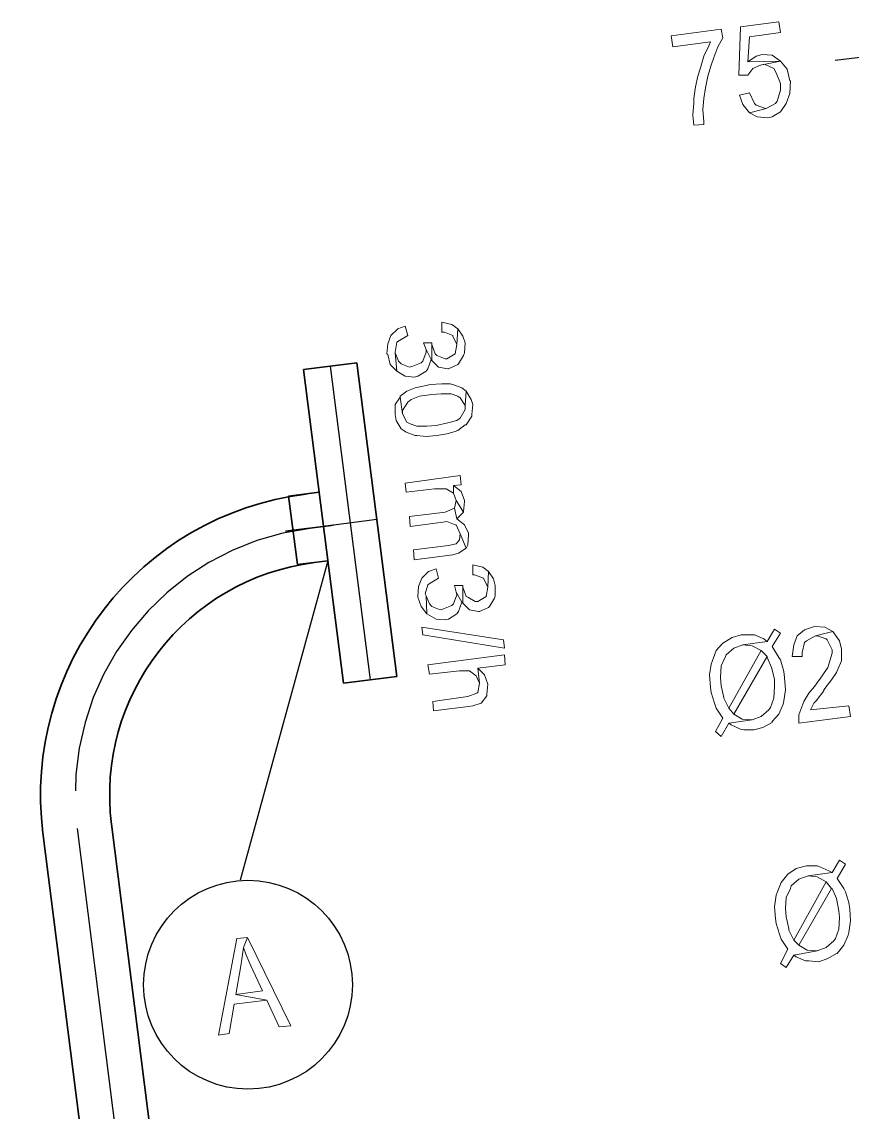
# Model space of a CAD drawing. Header units: metres. Extents: x 2713732.4 to 2713757.2, y 1226081.6 to 1226111.3.
# Drawn here: x 2713742.13 to 2713743.211, y 1226106.684 to 1226108.104 of the extents above; entities that cross this region are included whole.
import ezdxf

# ---------------------------------------------------------------- set-up
doc = ezdxf.new("R2010")
doc.units = ezdxf.units.M
doc.linetypes.add('DASHDOT', pattern=[1, 0.5, -0.25, 0, -0.25])
doc.layers.add('einlagen_boden_erstes_og', color=7, linetype='Continuous', true_color=0x000000)

msp = doc.modelspace()

# ---------------------------------------------------------------- linework, layer by layer
at = {"layer": 'einlagen_boden_erstes_og', "color": 7, "linetype": 'Continuous', "lineweight": 25, "extrusion": (0.000477202, 0.001815, 0.999998)}
for p, q in [((2713743.325, 1226108.0703, -0.1907), (2713743.1894, 1226108.0531, -0.1906)), ((2713742.5284, 1226107.4019, -0.1891), (2713742.4141, 1226106.9856, -0.1883))]:
    msp.add_line(p, q, dxfattribs=at)
at = {"layer": 'einlagen_boden_erstes_og', "color": 150, "linetype": 'Continuous', "lineweight": 35, "true_color": 0x0080ff, "extrusion": (0.000477202, 0.001815, 0.999998)}
for p, q in [((2713742.5663, 1226107.6597, -0.1896), (2713742.4968, 1226107.6509, -0.1895)), ((2713742.4968, 1226107.6509, -0.1895), (2713742.5487, 1226107.2422, -0.1888)), ((2713742.6182, 1226107.251, -0.1888), (2713742.5663, 1226107.6597, -0.1896)), ((2713742.5171, 1226107.4912, -0.1892), (2713742.4774, 1226107.4861, -0.1892)), ((2713742.4774, 1226107.4861, -0.1892), (2713742.4888, 1226107.3969, -0.189)), ((2713742.5327, 1226107.4478, -0.1892), (2713742.4732, 1226107.4402, -0.1891)), ((2713742.5352, 1226107.4481, -0.1892), (2713742.4752, 1226107.4405, -0.1891)), ((2713742.4888, 1226107.3969, -0.189), (2713742.5284, 1226107.4019, -0.1891)), ((2713742.5487, 1226107.2422, -0.1888), (2713742.6182, 1226107.251, -0.1888)), ((2713742.2466, 1226107.0586, -0.1883), (2713742.3244, 1226106.4454, -0.1872)), ((2713742.1573, 1226107.0473, -0.1883), (2713742.2351, 1226106.4341, -0.1872))]:
    msp.add_line(p, q, dxfattribs=at)
at = {"layer": 'einlagen_boden_erstes_og', "color": 150, "linetype": 'Continuous', "lineweight": 25, "true_color": 0x0080ff, "extrusion": (0.000477202, 0.001815, 0.999998)}
for p, q in [((2713742.5316, 1226107.6553, -0.1895), (2713742.5834, 1226107.2466, -0.1888)), ((2713742.5922, 1226107.4553, -0.1892), (2713742.5228, 1226107.4465, -0.1891))]:
    msp.add_line(p, q, dxfattribs=at)
at = {"layer": 'einlagen_boden_erstes_og', "color": 7, "linetype": 'DASHDOT', "lineweight": 25, "extrusion": (0.000477202, 0.001815, 0.999998)}
msp.add_line((2713742.202, 1226107.0529, -0.1883), (2713742.2798, 1226106.4397, -0.1872), dxfattribs=at)
at = {"layer": 'einlagen_boden_erstes_og', "color": 7, "lineweight": 0}
for points in [[(2713743.1158, 1226108.1037), (2713743.0659, 1226108.0972), (2713743.0637, 1226108.0342), (2713743.0756, 1226108.0342), (2713743.0822, 1226108.0428), (2713743.0919, 1226108.0472), (2713743.118, 1226108.0526), (2713743.0756, 1226108.0515), (2713743.0778, 1226108.0841), (2713743.118, 1226108.0896)], [(2713743.0409, 1226108.0939), (2713742.9757, 1226108.0852), (2713742.9779, 1226108.0711), (2713743.0268, 1226108.0776), (2713743.0246, 1226108.0722), (2713743.0181, 1226108.0591), (2713743.0137, 1226108.0439), (2713743.0105, 1226108.0331), (2713743.0072, 1226108.019), (2713743.005, 1226108.0037), (2713743.005, 1226107.9983), (2713743.004, 1226107.982), (2713743.005, 1226107.969), (2713743.0181, 1226107.9701), (2713743.0181, 1226107.9733), (2713743.017, 1226107.9896), (2713743.0181, 1226108.0037), (2713743.0202, 1226108.0179), (2713743.0235, 1226108.0331), (2713743.0278, 1226108.0472), (2713743.0311, 1226108.057), (2713743.0365, 1226108.0711), (2713743.0431, 1226108.083)], [(2713743.0941, 1226108.0613), (2713743.0865, 1226108.0591), (2713743.0756, 1226108.0515), (2713743.118, 1226108.0526), (2713743.1071, 1226108.0602)], [(2713743.118, 1226108.0526), (2713743.0919, 1226108.0472), (2713743.0974, 1226108.0483), (2713743.1093, 1226108.0428), (2713743.1126, 1226108.0374), (2713743.118, 1226108.0233), (2713743.118, 1226108.0146), (2713743.1137, 1226108.0005), (2713743.1115, 1226107.9972), (2713743.0995, 1226107.9907), (2713743.0778, 1226107.9853), (2713743.0876, 1226107.9798), (2713743.1017, 1226107.9788), (2713743.1071, 1226107.9798), (2713743.118, 1226107.9864), (2713743.1256, 1226107.9972), (2713743.13, 1226108.0103), (2713743.131, 1226108.0266), (2713743.13, 1226108.0266), (2713743.1267, 1226108.0418)], [(2713743.0778, 1226108.0113), (2713743.0648, 1226108.0081), (2713743.0691, 1226107.9961), (2713743.0778, 1226107.9853), (2713743.0995, 1226107.9907), (2713743.0985, 1226107.9907), (2713743.0865, 1226107.9951), (2713743.0843, 1226107.9972)], [(2713743.1104, 1226107.3129), (2713743.1006, 1226107.2966), (2713743.0691, 1226107.2923), (2713743.0811, 1226107.2912), (2713743.0811, 1226107.2912), (2713743.093, 1226107.2847), (2713743.1006, 1226107.2771), (2713743.1006, 1226107.276), (2713743.1061, 1226107.2629), (2713743.1104, 1226107.2477), (2713743.1104, 1226107.2379), (2713743.1093, 1226107.2227), (2713743.105, 1226107.2108), (2713743.1028, 1226107.2075), (2713743.093, 1226107.1988), (2713743.0811, 1226107.1945), (2713743.0507, 1226107.1902), (2713743.0539, 1226107.188), (2713743.0659, 1226107.1826), (2713743.0702, 1226107.1815), (2713743.0832, 1226107.1815), (2713743.0952, 1226107.1847), (2713743.1071, 1226107.1912), (2713743.1071, 1226107.1923), (2713743.1158, 1226107.2021), (2713743.1213, 1226107.2151), (2713743.1224, 1226107.2195), (2713743.1245, 1226107.2336), (2713743.1234, 1226107.2499), (2713743.1224, 1226107.2575), (2713743.118, 1226107.2727), (2713743.1158, 1226107.276), (2713743.1071, 1226107.2901), (2713743.118, 1226107.3075)], [(2713743.1625, 1226107.3162), (2713743.1495, 1226107.3118), (2713743.1397, 1226107.3042), (2713743.1354, 1226107.2923), (2713743.1332, 1226107.2771), (2713743.1462, 1226107.2771), (2713743.1462, 1226107.2825), (2713743.1495, 1226107.2955), (2713743.1517, 1226107.2977), (2713743.1636, 1226107.3042), (2713743.1864, 1226107.3096), (2713743.1756, 1226107.3151)], [(2713743.1864, 1226107.3096), (2713743.1636, 1226107.3042), (2713743.1658, 1226107.3042), (2713743.1777, 1226107.2999), (2713743.1788, 1226107.2988), (2713743.1854, 1226107.2857), (2713743.1854, 1226107.2814), (2713743.181, 1226107.2673), (2713743.1799, 1226107.2629), (2713743.1723, 1226107.2521), (2713743.1625, 1226107.2379), (2713743.1549, 1226107.2293), (2713743.1484, 1226107.2184), (2713743.1473, 1226107.2151), (2713743.1419, 1226107.201), (2713743.1419, 1226107.1902), (2713743.2092, 1226107.1988), (2713743.2071, 1226107.213), (2713743.1571, 1226107.2075), (2713743.1615, 1226107.2162), (2713743.1647, 1226107.2195), (2713743.1745, 1226107.2325), (2713743.1745, 1226107.2336), (2713743.1843, 1226107.2466), (2713743.1908, 1226107.2564), (2713743.1919, 1226107.2586), (2713743.1973, 1226107.2716), (2713743.1973, 1226107.2868), (2713743.1951, 1226107.2977)], [(2713743.068, 1226107.3053), (2713743.067, 1226107.3053), (2713743.055, 1226107.302), (2713743.0431, 1226107.2944), (2713743.0431, 1226107.2944), (2713743.0344, 1226107.2847), (2713743.0289, 1226107.2705), (2713743.0278, 1226107.2673), (2713743.0257, 1226107.2532), (2713743.0268, 1226107.2369), (2713743.0278, 1226107.2303), (2713743.0322, 1226107.2162), (2713743.0344, 1226107.2097), (2713743.0431, 1226107.1967), (2713743.0333, 1226107.1793), (2713743.0409, 1226107.1728), (2713743.0507, 1226107.1902), (2713743.0811, 1226107.1945), (2713743.0811, 1226107.1945), (2713743.068, 1226107.1956), (2713743.0572, 1226107.2021), (2713743.0507, 1226107.2097), (2713743.0441, 1226107.2227), (2713743.0441, 1226107.2238), (2713743.0409, 1226107.239), (2713743.0398, 1226107.2499), (2713743.0409, 1226107.2651), (2713743.0463, 1226107.2771), (2713743.0474, 1226107.2792), (2713743.0572, 1226107.2879), (2713743.0691, 1226107.2923), (2713743.1006, 1226107.2966), (2713743.0963, 1226107.2999), (2713743.0843, 1226107.3053), (2713743.0811, 1226107.3053)], [(2713743.093, 1226107.2847), (2713743.0507, 1226107.2097), (2713743.0572, 1226107.2021), (2713743.1006, 1226107.2771)], [(2713743.1951, 1226107.012), (2713743.1854, 1226106.9957), (2713743.1539, 1226106.9914), (2713743.1658, 1226106.9903), (2713743.1658, 1226106.9903), (2713743.1777, 1226106.9838), (2713743.1843, 1226106.9751), (2713743.1854, 1226106.9751), (2713743.1908, 1226106.962), (2713743.194, 1226106.9458), (2713743.1951, 1226106.9371), (2713743.194, 1226106.9219), (2713743.1897, 1226106.9099), (2713743.1875, 1226106.9066), (2713743.1777, 1226106.898), (2713743.1658, 1226106.8936), (2713743.1354, 1226106.8882), (2713743.1386, 1226106.886), (2713743.1506, 1226106.8806), (2713743.1549, 1226106.8806), (2713743.168, 1226106.8795), (2713743.1799, 1226106.8838), (2713743.1908, 1226106.8904), (2713743.1919, 1226106.8904), (2713743.2006, 1226106.9012), (2713743.206, 1226106.9143), (2713743.2071, 1226106.9175), (2713743.2092, 1226106.9327), (2713743.2082, 1226106.9479), (2713743.2071, 1226106.9566), (2713743.2027, 1226106.9707), (2713743.2006, 1226106.9751), (2713743.1919, 1226106.9881), (2713743.2027, 1226107.0066)], [(2713743.1517, 1226107.0044), (2713743.1517, 1226107.0044), (2713743.1386, 1226107.0012), (2713743.1278, 1226106.9935), (2713743.1278, 1226106.9935), (2713743.1191, 1226106.9827), (2713743.1137, 1226106.9697), (2713743.1126, 1226106.9664), (2713743.1104, 1226106.9512), (2713743.1115, 1226106.936), (2713743.1126, 1226106.9295), (2713743.1169, 1226106.9153), (2713743.1191, 1226106.9088), (2713743.1278, 1226106.8958), (2713743.118, 1226106.8773), (2713743.1256, 1226106.8719), (2713743.1354, 1226106.8882), (2713743.1658, 1226106.8936), (2713743.1658, 1226106.8936), (2713743.1528, 1226106.8947), (2713743.1419, 1226106.9012), (2713743.1354, 1226106.9077), (2713743.1289, 1226106.9208), (2713743.1289, 1226106.9229), (2713743.1256, 1226106.9381), (2713743.1245, 1226106.949), (2713743.1256, 1226106.9631), (2713743.131, 1226106.9751), (2713743.1321, 1226106.9783), (2713743.1419, 1226106.987), (2713743.1539, 1226106.9914), (2713743.1854, 1226106.9957), (2713743.181, 1226106.9979), (2713743.1691, 1226107.0033), (2713743.1658, 1226107.0044)], [(2713743.1777, 1226106.9838), (2713743.1354, 1226106.9077), (2713743.1419, 1226106.9012), (2713743.1843, 1226106.9751)], [(2713742.4239, 1226106.911), (2713742.4098, 1226106.9099), (2713742.3859, 1226106.7839), (2713742.4, 1226106.7861), (2713742.4065, 1226106.8241), (2713742.4489, 1226106.8295), (2713742.4087, 1226106.8371), (2713742.4152, 1226106.8741), (2713742.4163, 1226106.8828), (2713742.4185, 1226106.898)], [(2713742.4239, 1226106.911), (2713742.4185, 1226106.898), (2713742.4217, 1226106.8893), (2713742.4282, 1226106.8741), (2713742.4435, 1226106.8415), (2713742.4087, 1226106.8371), (2713742.4489, 1226106.8295), (2713742.4652, 1226106.7948), (2713742.4804, 1226106.7959)]]:
    msp.add_lwpolyline(points, close=True, dxfattribs=at)
at = {"layer": 'einlagen_boden_erstes_og', "color": 150, "lineweight": 0}
for points in [[(2713742.6325, 1226107.6953), (2713742.6292, 1226107.7072), (2713742.6194, 1226107.7039), (2713742.6107, 1226107.6953), (2713742.6064, 1226107.6844), (2713742.6053, 1226107.6714), (2713742.6064, 1226107.6703), (2713742.6096, 1226107.6572), (2713742.6183, 1226107.6485), (2713742.6183, 1226107.6485), (2713742.6162, 1226107.6724), (2713742.6162, 1226107.6735), (2713742.6183, 1226107.6866), (2713742.6216, 1226107.6887)], [(2713742.6976, 1226107.7039), (2713742.69, 1226107.7094), (2713742.677, 1226107.7126), (2713742.677, 1226107.6996), (2713742.6803, 1226107.6996), (2713742.6911, 1226107.6953), (2713742.6911, 1226107.6942), (2713742.6965, 1226107.6833)], [(2713742.7074, 1226107.6855), (2713742.7042, 1226107.6942), (2713742.6976, 1226107.7039), (2713742.6965, 1226107.6833), (2713742.6965, 1226107.6833), (2713742.6944, 1226107.6714), (2713742.6835, 1226107.6648), (2713742.6813, 1226107.6648), (2713742.6705, 1226107.6692), (2713742.6683, 1226107.6714), (2713742.664, 1226107.6833), (2713742.664, 1226107.6627), (2713742.6726, 1226107.654), (2713742.6846, 1226107.6518), (2713742.6857, 1226107.6518), (2713742.6976, 1226107.6572), (2713742.6987, 1226107.6583), (2713742.7052, 1226107.6692), (2713742.7063, 1226107.6724)], [(2713742.6629, 1226107.6638), (2713742.6564, 1226107.6768), (2713742.6564, 1226107.6735), (2713742.652, 1226107.6616), (2713742.6498, 1226107.6594), (2713742.639, 1226107.6551), (2713742.6346, 1226107.654), (2713742.6238, 1226107.6583), (2713742.6205, 1226107.6616), (2713742.6162, 1226107.6724), (2713742.6183, 1226107.6485), (2713742.6292, 1226107.642), (2713742.6411, 1226107.6409), (2713742.6455, 1226107.642), (2713742.6564, 1226107.6485), (2713742.6585, 1226107.6518)], [(2713742.664, 1226107.6855), (2713742.6531, 1226107.6855), (2713742.6564, 1226107.6768), (2713742.6629, 1226107.6638), (2713742.664, 1226107.6627), (2713742.664, 1226107.6833)], [(2713742.7172, 1226107.6051), (2713742.715, 1226107.6116), (2713742.7085, 1226107.6225), (2713742.7074, 1226107.604), (2713742.7074, 1226107.5986), (2713742.7009, 1226107.5877), (2713742.6965, 1226107.5845), (2713742.6846, 1226107.5812), (2713742.6694, 1226107.5779), (2713742.6574, 1226107.5769), (2713742.6444, 1226107.5769), (2713742.6357, 1226107.5801), (2713742.6314, 1226107.5823), (2713742.6259, 1226107.5931), (2713742.6227, 1226107.6149), (2713742.6162, 1226107.6051), (2713742.6162, 1226107.5921), (2713742.6173, 1226107.5845), (2713742.6238, 1226107.5736), (2713742.6303, 1226107.5693), (2713742.6422, 1226107.5649), (2713742.6444, 1226107.5649), (2713742.6564, 1226107.5638), (2713742.6705, 1226107.5649), (2713742.6835, 1226107.5671), (2713742.6944, 1226107.5703), (2713742.6976, 1226107.5714), (2713742.7074, 1226107.579), (2713742.7085, 1226107.579), (2713742.7161, 1226107.5899), (2713742.7161, 1226107.5921)], [(2713742.7085, 1226107.6225), (2713742.7031, 1226107.6268), (2713742.6911, 1226107.6312), (2713742.6879, 1226107.6323), (2713742.677, 1226107.6323), (2713742.6618, 1226107.6312), (2713742.6564, 1226107.6301), (2713742.6422, 1226107.6268), (2713742.6314, 1226107.6225), (2713742.6227, 1226107.616), (2713742.6227, 1226107.6149), (2713742.6259, 1226107.5931), (2713742.6259, 1226107.5975), (2713742.6325, 1226107.6084), (2713742.6368, 1226107.6116), (2713742.6477, 1226107.616), (2713742.664, 1226107.6181), (2713742.6759, 1226107.6192), (2713742.6889, 1226107.6192), (2713742.6976, 1226107.616), (2713742.7009, 1226107.6138), (2713742.7074, 1226107.604)], [(2713742.702, 1226107.5008), (2713742.7009, 1226107.5128), (2713742.6292, 1226107.503), (2713742.6303, 1226107.491), (2713742.6672, 1226107.4954), (2713742.6705, 1226107.4954), (2713742.6824, 1226107.4954), (2713742.6922, 1226107.49), (2713742.6922, 1226107.4997)], [(2713742.7063, 1226107.4791), (2713742.7063, 1226107.4802), (2713742.702, 1226107.4921), (2713742.6922, 1226107.4997), (2713742.6922, 1226107.49), (2713742.6955, 1226107.4802), (2713742.7052, 1226107.465), (2713742.7052, 1226107.4661)], [(2713742.7052, 1226107.465), (2713742.6955, 1226107.4802), (2713742.6933, 1226107.4704), (2713742.6965, 1226107.4563)], [(2713742.7118, 1226107.4356), (2713742.7118, 1226107.4378), (2713742.7063, 1226107.4487), (2713742.6965, 1226107.4563), (2713742.6933, 1226107.4704), (2713742.6933, 1226107.4704), (2713742.6813, 1226107.465), (2713742.6346, 1226107.4595), (2713742.6357, 1226107.4465), (2713742.6781, 1226107.4519), (2713742.6835, 1226107.453), (2713742.6944, 1226107.4487), (2713742.6955, 1226107.4487), (2713742.7009, 1226107.4367), (2713742.7085, 1226107.4183), (2713742.7107, 1226107.4226)], [(2713742.7085, 1226107.4183), (2713742.7009, 1226107.4367), (2713742.6998, 1226107.4291), (2713742.6955, 1226107.4237), (2713742.6857, 1226107.4215), (2713742.6401, 1226107.4161), (2713742.6411, 1226107.4031), (2713742.6911, 1226107.4096), (2713742.6987, 1226107.4117)], [(2713742.7378, 1226107.3879), (2713742.7302, 1226107.3933), (2713742.7172, 1226107.3965), (2713742.7172, 1226107.3835), (2713742.7194, 1226107.3835), (2713742.7313, 1226107.3792), (2713742.7313, 1226107.3792), (2713742.7367, 1226107.3672)], [(2713742.6726, 1226107.3792), (2713742.6694, 1226107.3911), (2713742.6596, 1226107.3879), (2713742.6509, 1226107.3792), (2713742.6466, 1226107.3683), (2713742.6455, 1226107.3553), (2713742.6455, 1226107.3542), (2713742.6498, 1226107.3422), (2713742.6574, 1226107.3325), (2713742.6574, 1226107.3325), (2713742.6564, 1226107.3563), (2713742.6553, 1226107.3585), (2713742.6585, 1226107.3705), (2713742.6618, 1226107.3726)], [(2713742.7465, 1226107.3694), (2713742.7443, 1226107.3781), (2713742.7378, 1226107.3879), (2713742.7367, 1226107.3672), (2713742.7367, 1226107.3672), (2713742.7346, 1226107.3553), (2713742.7237, 1226107.3487), (2713742.7204, 1226107.3487), (2713742.7107, 1226107.3542), (2713742.7085, 1226107.3553), (2713742.7042, 1226107.3672), (2713742.7042, 1226107.3466), (2713742.7128, 1226107.3379), (2713742.7248, 1226107.3357), (2713742.7259, 1226107.3357), (2713742.7378, 1226107.3411), (2713742.7389, 1226107.3422), (2713742.7454, 1226107.3531), (2713742.7465, 1226107.3563)], [(2713742.7042, 1226107.3694), (2713742.6933, 1226107.3694), (2713742.6955, 1226107.3607), (2713742.7031, 1226107.3477), (2713742.7042, 1226107.3466), (2713742.7042, 1226107.3672)], [(2713742.7031, 1226107.3477), (2713742.6955, 1226107.3607), (2713742.6965, 1226107.3574), (2713742.6922, 1226107.3455), (2713742.69, 1226107.3433), (2713742.6792, 1226107.339), (2713742.6748, 1226107.3379), (2713742.664, 1226107.3422), (2713742.6607, 1226107.3455), (2713742.6564, 1226107.3563), (2713742.6574, 1226107.3325), (2713742.6694, 1226107.3259), (2713742.6813, 1226107.3248), (2713742.6857, 1226107.3259), (2713742.6965, 1226107.3325), (2713742.6987, 1226107.3357)], [(2713742.6509, 1226107.3151), (2713742.7574, 1226107.2988), (2713742.7585, 1226107.2879), (2713742.652, 1226107.3053), (2713742.6509, 1226107.3151)], [(2713742.7595, 1226107.2662), (2713742.7585, 1226107.2792), (2713742.6585, 1226107.2662), (2713742.6607, 1226107.2542), (2713742.6998, 1226107.2586), (2713742.7009, 1226107.2586), (2713742.7128, 1226107.2586), (2713742.7215, 1226107.2521), (2713742.7259, 1226107.2423), (2713742.7237, 1226107.2618)], [(2713742.7367, 1226107.2412), (2713742.7324, 1226107.2532), (2713742.7237, 1226107.2618), (2713742.7259, 1226107.2423), (2713742.7237, 1226107.2303), (2713742.7226, 1226107.2293), (2713742.7107, 1226107.2249), (2713742.665, 1226107.2184), (2713742.6661, 1226107.2064), (2713742.7118, 1226107.2119), (2713742.7172, 1226107.213), (2713742.728, 1226107.2162), (2713742.7357, 1226107.226), (2713742.7357, 1226107.2282)]]:
    msp.add_lwpolyline(points, close=True, dxfattribs=at)
at = {"layer": 'einlagen_boden_erstes_og', "color": 7, "linetype": 'Continuous', "lineweight": 25, "extrusion": (0.000477202, 0.001815, 0.999998)}
msp.add_circle((2713742.1154, 1226102.4794, 3520.5086), 0.136, dxfattribs=at)
at = {"layer": 'einlagen_boden_erstes_og', "color": 150, "linetype": 'Continuous', "lineweight": 35, "true_color": 0x0080ff, "extrusion": (0.000477202, 0.001815, 0.999998)}
for radius in [0.3951, 0.3051]:
    msp.add_arc((2713742.2403, 1226102.7265, 3520.5086), radius, 97.2326, 187.2326, dxfattribs=at)
at = {"layer": 'einlagen_boden_erstes_og', "color": 7, "linetype": 'DASHDOT', "lineweight": 25, "extrusion": (0.000477202, 0.001815, 0.999998)}
msp.add_arc((2713742.2403, 1226102.7265, 3520.5086), 0.3501, 97.2326, 187.2326, dxfattribs=at)

doc.saveas('drawing.dxf')
